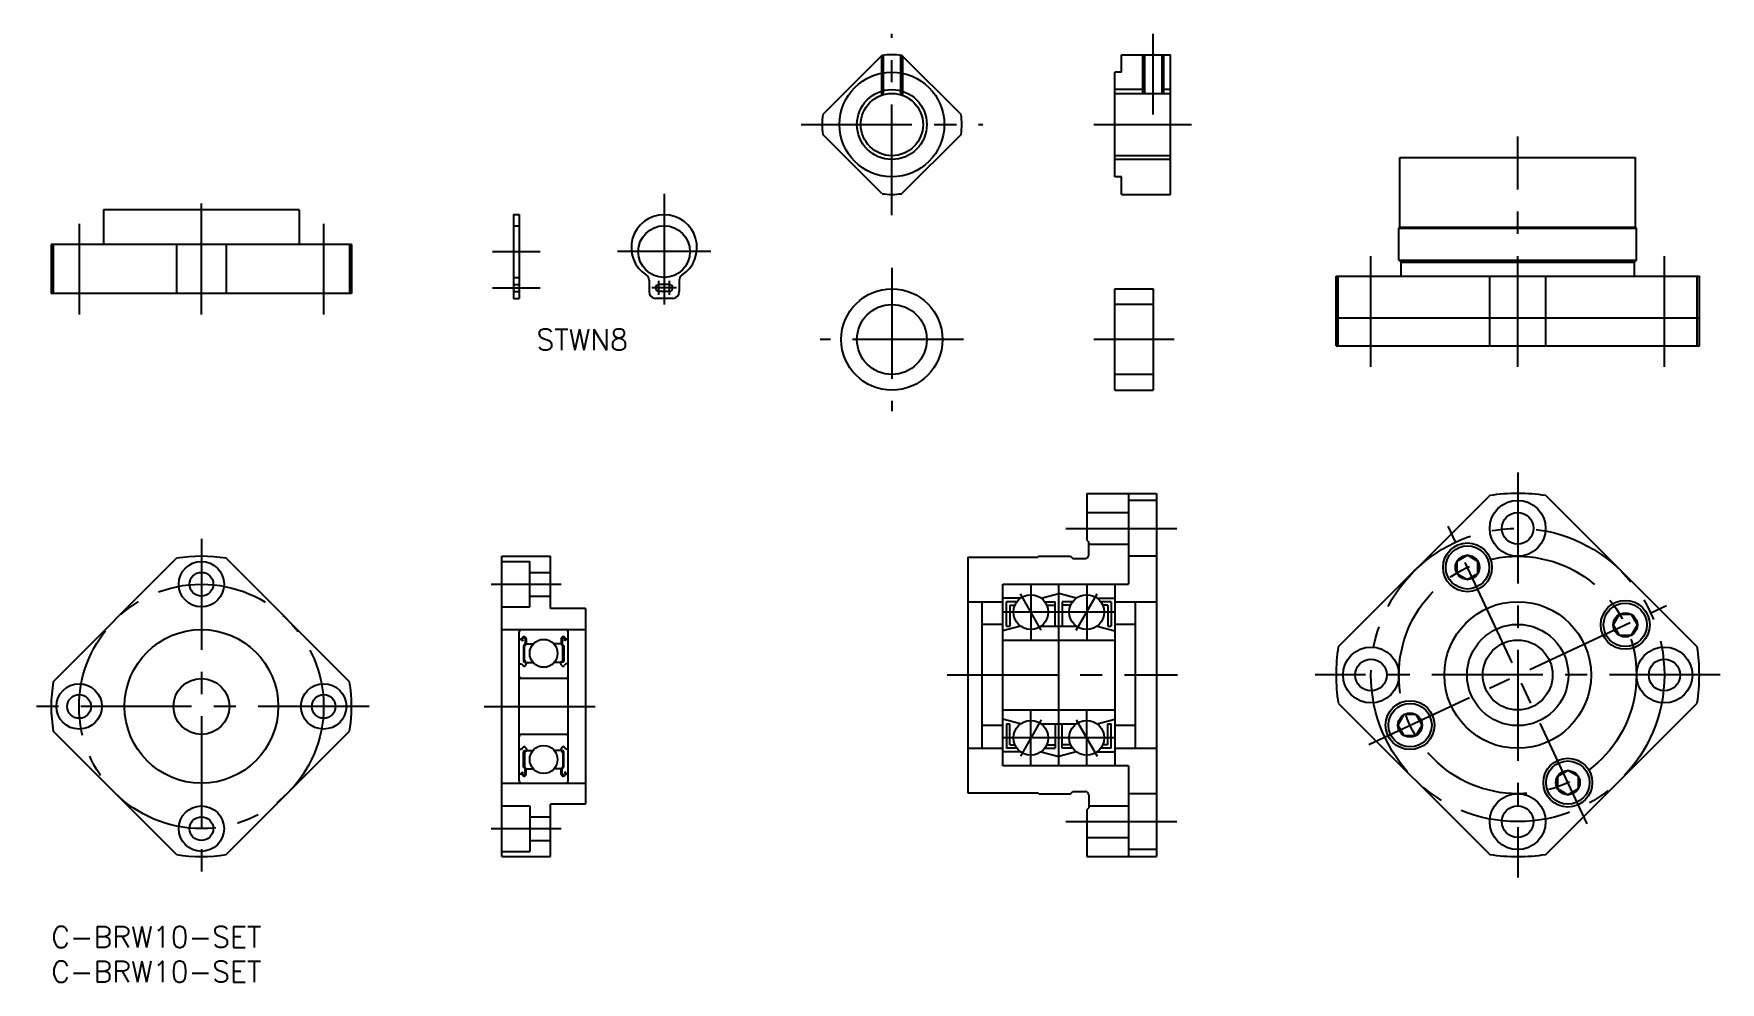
# Model space of a CAD drawing. Extents: x -2 to 239, y -8 to 128.
import ezdxf

# ---------------------------------------------------------------- set-up
doc = ezdxf.new("R2010")
doc.units = 0
doc.header["$LTSCALE"] = 0.5
doc.linetypes.add('CENTER', pattern=[50.8, 31.75, -6.35, 6.35, -6.35])
doc.linetypes.add('DASHED', pattern=[19.05, 12.7, -6.35])
for name, color, linetype in [('MSM_CENTER', 1, 'CENTER'), ('MSM_CONTINUOUS', 7, 'CONTINUOUS'), ('MSM_DASHED', 4, 'DASHED'), ('MSM_NARROW', 5, 'CONTINUOUS'), ('MSM_PART_NUMBER', 7, 'CONTINUOUS')]:
    doc.layers.add(name, color=color, linetype=linetype)
doc.styles.get("Standard").update_dxf_attribs({"font": 'txt.shx', "height": 3, "bigfont": 'bigfont.shx'})

# ---------------------------------------------------------------- blocks, each defined once
blk = doc.blocks.new('*U3')
at = {"layer": 'MSM_PART_NUMBER'}
blk.add_text('C-BRW10-SET', height=3, dxfattribs=at).set_placement((0, -3))
blk = doc.blocks.new('*U4')
at = {"layer": 'MSM_PART_NUMBER'}
blk.add_text('C-BRW10-SET', height=3, dxfattribs=at).set_placement((0, -8))
blk = doc.blocks.new('*U5')
at = {"layer": 'MSM_PART_NUMBER'}
blk.add_text('STWN8', height=3, dxfattribs=at).set_placement((69.45, 82.51))

msp = doc.modelspace()

# ---------------------------------------------------------------- linework, layer by layer
at = {"layer": 'MSM_CENTER'}
for p, q in [((120.34, 101.82), (120.34, 127.82)), ((157.73, 116.28), (157.73, 127.82)), ((107.34, 114.82), (133.34, 114.82)), ((149.23, 114.82), (163.23, 114.82)), ((209.92, 80.12), (209.92, 113.12)), ((21.5, 87.62), (21.5, 105.62)), ((87.74, 104.92), (87.74, 86.92)), ((4, 100.62), (4, 87.62)), ((39, 100.62), (39, 87.62)), ((63.19, 96.62), (69.99, 96.62)), ((94.44, 96.62), (81.04, 96.62)), ((120.34, 94.29), (120.34, 73.79)), ((188.92, 80.12), (188.92, 96.12)), ((230.92, 80.12), (230.92, 96.12)), ((86.99, 90.42), (86.99, 92.42)), ((88.49, 90.42), (88.49, 92.42)), ((63.19, 91.42), (69.99, 91.42)), ((89.49, 91.42), (85.99, 91.42)), ((130.59, 84.04), (110.09, 84.04)), ((160.73, 84.04), (149.23, 84.04)), ((209.92, 65), (209.92, 7)), ((145.23, 57), (161.23, 57)), ((219.85, 14.7), (199.99, 57.3)), ((21.5, 55.5), (21.5, 7.5)), ((62.99, 49), (72.99, 49)), ((140.23, 49), (140.23, 41)), ((148.23, 49), (148.23, 41)), ((141.73, 42.4), (138.73, 47.6)), ((146.73, 42.4), (149.73, 47.6)), ((188.62, 26.07), (231.21, 45.93)), ((152.23, 45), (136.23, 45)), ((128.23, 36), (161.23, 36)), ((238.92, 36), (180.92, 36)), ((45.5, 31.5), (-2.5, 31.5)), ((61.99, 31.5), (78.99, 31.5)), ((141.73, 29.6), (138.73, 24.4)), ((140.23, 23), (140.23, 31)), ((146.73, 29.6), (149.73, 24.4)), ((148.23, 23), (148.23, 31)), ((152.23, 27), (136.23, 27)), ((145.23, 15), (161.23, 15)), ((62.99, 14), (72.99, 14))]:
    msp.add_line(p, q, dxfattribs=at)
for centre, radius in [((209.92, 36), 21), ((209.92, 36), 17), ((21.5, 31.5), 17.5)]:
    msp.add_circle(centre, radius, dxfattribs=at)
at = {"layer": 'MSM_CONTINUOUS'}
for p, q in [((118.92, 124.72), (110.44, 116.24)), ((130.24, 116.24), (121.75, 124.72)), ((153.23, 124.82), (160.23, 124.82)), ((153.23, 122.32), (153.23, 124.82)), ((156.5, 124.82), (156.5, 119.28)), ((158.96, 124.82), (158.96, 119.28)), ((160.23, 104.82), (160.23, 124.82)), ((152.23, 107.32), (152.23, 122.32)), ((153.23, 122.32), (152.23, 122.32)), ((152.23, 119.28), (160.23, 119.28)), ((118.92, 104.93), (110.44, 113.41)), ((130.24, 113.41), (121.75, 104.93)), ((152.23, 110.37), (160.23, 110.37)), ((193.07, 110.12), (226.77, 110.12)), ((193.07, 100.12), (193.07, 110.12)), ((226.77, 100.12), (226.77, 110.12)), ((153.23, 107.32), (152.23, 107.32)), ((153.23, 104.82), (153.23, 107.32)), ((153.23, 104.82), (160.23, 104.82)), ((35.5, 102.62), (7.5, 102.62)), ((7.5, 102.62), (7.5, 97.62)), ((35.5, 102.62), (35.5, 97.62)), ((66.19, 101.92), (66.19, 89.92)), ((66.19, 101.92), (66.99, 101.92)), ((66.99, 101.92), (66.99, 89.92)), ((192.92, 99.97), (193.07, 100.12)), ((192.92, 95.42), (192.92, 99.97)), ((192.92, 99.97), (226.92, 99.97)), ((193.07, 100.12), (226.77, 100.12)), ((226.92, 99.97), (226.77, 100.12)), ((226.92, 95.42), (226.92, 99.97)), ((0, 97.62), (0, 90.62)), ((43, 97.62), (0, 97.62)), ((0.29, 97.62), (0.29, 90.62)), ((17.96, 97.62), (17.96, 90.62)), ((25.04, 97.62), (25.04, 90.62)), ((42.71, 97.62), (42.71, 90.62)), ((43, 97.62), (43, 90.62)), ((192.92, 95.42), (226.92, 95.42)), ((192.92, 95.42), (193.22, 95.12)), ((193.22, 93.12), (193.22, 95.12)), ((193.22, 95.12), (226.62, 95.12)), ((226.92, 95.42), (226.62, 95.12)), ((226.62, 93.12), (226.62, 95.12)), ((85.59, 92.52), (85.59, 90.92)), ((88.49, 91.92), (86.99, 91.92)), ((87.74, 92.92), (87.74, 91.92)), ((89.89, 92.52), (89.89, 90.92)), ((183.92, 83.12), (183.92, 93.12)), ((183.92, 93.12), (235.92, 93.12)), ((184.23, 83.12), (184.23, 93.12)), ((205.91, 83.12), (205.91, 93.12)), ((213.93, 83.12), (213.93, 93.12)), ((235.61, 83.12), (235.61, 93.12)), ((235.92, 83.12), (235.92, 93.12)), ((43, 90.62), (0, 90.62)), ((66.19, 89.92), (66.99, 89.92)), ((88.99, 89.92), (86.49, 89.92)), ((88.49, 90.92), (86.99, 90.92)), ((87.74, 90.92), (87.74, 89.92)), ((152.23, 76.79), (152.23, 91.29)), ((152.23, 91.29), (157.73, 91.29)), ((157.73, 91.29), (157.73, 76.79)), ((157.73, 89.04), (152.23, 89.04)), ((183.92, 87.12), (235.92, 87.12)), ((183.92, 83.12), (235.92, 83.12)), ((157.73, 79.04), (152.23, 79.04)), ((152.23, 76.79), (157.73, 76.79)), ((148.23, 62), (158.23, 62)), ((148.23, 62), (148.23, 55.3)), ((154.23, 62), (154.23, 49)), ((158.23, 61), (154.23, 61)), ((158.23, 62), (158.23, 10)), ((205.91, 61.69), (184.23, 40.01)), ((235.61, 40.01), (213.93, 61.69)), ((148.23, 59.25), (154.23, 59.25)), ((148.23, 55.3), (148.53, 55)), ((148.53, 53.2), (148.53, 55)), ((148.53, 54.75), (154.23, 54.75)), ((202.73, 53.14), (201.23, 52.27)), ((204.23, 52.27), (202.73, 53.14)), ((0.29, 35.04), (17.96, 52.71)), ((42.71, 35.04), (25.04, 52.71)), ((64.49, 10), (64.49, 53)), ((64.49, 53), (71.49, 53)), ((64.49, 52.25), (68.49, 52.25)), ((68.49, 45.75), (68.49, 52.25)), ((68.49, 50.7), (71.49, 50.7)), ((71.49, 45.5), (71.49, 53)), ((131.23, 52.85), (141.23, 52.85)), ((131.23, 52.85), (131.23, 19.15)), ((141.38, 53), (141.23, 52.85)), ((141.38, 53), (145.93, 53)), ((145.93, 53), (146.23, 52.7)), ((146.23, 52.7), (148.03, 52.7)), ((158.23, 53), (154.23, 53)), ((201.23, 52.27), (201.23, 50.54)), ((204.23, 50.54), (204.23, 52.27)), ((136.23, 49), (154.23, 49)), ((136.23, 23), (136.23, 49)), ((144.23, 23), (144.23, 49)), ((152.23, 49), (152.23, 23)), ((201.23, 50.54), (202.73, 49.68)), ((202.73, 49.68), (204.23, 50.54)), ((68.49, 47.3), (71.49, 47.3)), ((131.23, 46.5), (136.23, 46.5)), ((133.23, 46.5), (133.23, 25.5)), ((138.73, 47), (136.23, 47)), ((138.23, 46.5), (136.73, 46.5)), ((136.73, 43), (136.73, 46.5)), ((137.23, 46), (137.23, 43)), ((137.23, 46), (137.94, 46)), ((141.73, 47), (144.23, 47.67)), ((142.23, 46.5), (143.73, 46.5)), ((142.52, 46), (143.73, 46)), ((143.73, 43), (143.73, 46.5)), ((146.73, 47), (144.23, 47.67)), ((144.73, 46.5), (144.73, 43)), ((146.23, 46.5), (144.73, 46.5)), ((145.94, 46), (144.73, 46)), ((149.73, 47), (152.23, 47)), ((151.73, 46.5), (150.23, 46.5)), ((151.23, 46), (150.52, 46)), ((151.23, 46), (151.23, 43)), ((151.73, 46.5), (151.73, 43)), ((152.23, 46.5), (158.23, 46.5)), ((155.23, 25.5), (155.23, 46.5)), ((64.49, 45.75), (68.49, 45.75)), ((76.49, 45.5), (71.49, 45.5)), ((76.49, 45.5), (76.49, 17.5)), ((224.46, 44.68), (223.59, 43.18)), ((226.19, 44.68), (224.46, 44.68)), ((227.06, 43.18), (226.19, 44.68)), ((64.49, 42.5), (76.49, 42.5)), ((66.99, 20.8), (66.99, 42.2)), ((66.99, 41.25), (67.09, 41.15)), ((67.09, 41.15), (67.33, 41.15)), ((67.33, 41.15), (67.44, 41.33)), ((67.44, 41.08), (67.55, 41.27)), ((67.56, 41.02), (67.44, 41.08)), ((67.86, 41.18), (67.86, 40.45)), ((67.99, 41.18), (67.99, 40.39)), ((72.99, 41.18), (72.99, 40.39)), ((73.13, 41.18), (73.13, 40.45)), ((73.43, 41.02), (73.55, 41.08)), ((73.55, 41.08), (73.44, 41.27)), ((73.66, 41.15), (73.55, 41.33)), ((73.89, 41.15), (73.66, 41.15)), ((73.99, 41.25), (73.89, 41.15)), ((73.99, 20.8), (73.99, 42.2)), ((136.23, 43.25), (133.23, 43.25)), ((138.73, 43), (136.23, 42.33)), ((136.73, 43), (137.23, 43)), ((141.73, 43), (146.73, 43)), ((149.73, 43), (152.23, 42.33)), ((151.23, 43), (151.73, 43)), ((155.23, 43.25), (152.23, 43.25)), ((223.59, 43.18), (224.46, 41.68)), ((224.46, 41.68), (226.19, 41.68)), ((226.19, 41.68), (227.06, 43.18)), ((67.38, 40.97), (67.49, 40.9)), ((67.49, 40.9), (67.56, 41.02)), ((67.86, 40.45), (67.59, 40.18)), ((67.59, 40.18), (67.59, 38)), ((67.99, 40.39), (67.73, 40.13)), ((67.73, 38), (67.73, 40.13)), ((67.99, 40.55), (68.09, 40.45)), ((68.09, 40.45), (69.02, 40.45)), ((72.89, 40.45), (71.97, 40.45)), ((72.99, 40.55), (72.89, 40.45)), ((72.99, 40.39), (73.26, 40.13)), ((73.13, 40.45), (73.39, 40.18)), ((73.26, 38), (73.26, 40.13)), ((73.39, 40.18), (73.39, 38)), ((73.5, 40.9), (73.43, 41.02)), ((73.61, 40.97), (73.5, 40.9)), ((136.23, 41), (152.23, 41)), ((66.99, 37.5), (67.09, 37.6)), ((67.09, 37.6), (67.33, 37.6)), ((67.33, 37.6), (67.54, 37.34)), ((67.93, 38), (67.73, 38)), ((67.73, 37.86), (67.93, 37.86)), ((67.93, 37.86), (67.93, 38)), ((67.93, 37.42), (68.03, 37.71)), ((68.03, 37.71), (68.13, 37.8)), ((68.13, 37.8), (68.97, 37.8)), ((72.86, 37.8), (72.01, 37.8)), ((72.96, 37.71), (72.86, 37.8)), ((73.06, 37.42), (72.96, 37.71)), ((73.06, 37.86), (73.06, 38)), ((73.06, 38), (73.26, 38)), ((73.26, 37.86), (73.06, 37.86)), ((73.66, 37.6), (73.45, 37.34)), ((73.89, 37.6), (73.66, 37.6)), ((73.99, 37.5), (73.89, 37.6)), ((73.69, 35.5), (67.29, 35.5)), ((184.23, 31.99), (205.91, 10.31)), ((213.93, 10.31), (235.61, 31.99)), ((136.23, 31), (152.23, 31)), ((138.73, 29), (136.23, 29.67)), ((136.73, 29), (137.23, 29)), ((136.73, 29), (136.73, 25.5)), ((137.23, 26), (137.23, 29)), ((141.73, 29), (146.73, 29)), ((143.73, 29), (143.73, 25.5)), ((144.73, 25.5), (144.73, 29)), ((149.73, 29), (152.23, 29.67)), ((151.23, 26), (151.23, 29)), ((151.23, 29), (151.73, 29)), ((151.73, 25.5), (151.73, 29)), ((193.64, 30.32), (192.78, 28.82)), ((195.38, 30.32), (193.64, 30.32)), ((196.24, 28.82), (195.38, 30.32)), ((17.96, 10.29), (0.29, 27.96)), ((25.04, 10.29), (42.71, 27.96)), ((73.69, 27.5), (67.29, 27.5)), ((136.23, 28.75), (133.23, 28.75)), ((155.23, 28.75), (152.23, 28.75)), ((192.78, 28.82), (193.64, 27.32)), ((193.64, 27.32), (195.38, 27.32)), ((195.38, 27.32), (196.24, 28.82)), ((66.99, 25.5), (67.09, 25.4)), ((67.09, 25.4), (67.33, 25.4)), ((67.33, 25.4), (67.54, 25.66)), ((67.59, 22.82), (67.59, 25)), ((67.73, 25.14), (67.93, 25.14)), ((67.73, 25), (67.73, 22.87)), ((67.93, 25), (67.73, 25)), ((67.93, 25.58), (68.03, 25.29)), ((67.93, 25.14), (67.93, 25)), ((68.03, 25.29), (68.13, 25.2)), ((68.13, 25.2), (68.97, 25.2)), ((72.86, 25.2), (72.01, 25.2)), ((72.96, 25.29), (72.86, 25.2)), ((73.06, 25.58), (72.96, 25.29)), ((73.06, 25.14), (73.06, 25)), ((73.26, 25.14), (73.06, 25.14)), ((73.06, 25), (73.26, 25)), ((73.26, 25), (73.26, 22.87)), ((73.39, 22.82), (73.39, 25)), ((73.66, 25.4), (73.45, 25.66)), ((73.89, 25.4), (73.66, 25.4)), ((73.99, 25.5), (73.89, 25.4)), ((131.23, 25.5), (136.23, 25.5)), ((138.73, 25), (136.23, 25)), ((138.23, 25.5), (136.73, 25.5)), ((137.23, 26), (137.94, 26)), ((141.73, 25), (144.23, 24.33)), ((142.23, 25.5), (143.73, 25.5)), ((142.52, 26), (143.73, 26)), ((146.73, 25), (144.23, 24.33)), ((145.94, 26), (144.73, 26)), ((146.23, 25.5), (144.73, 25.5)), ((149.73, 25), (152.23, 25)), ((151.73, 25.5), (150.23, 25.5)), ((151.23, 26), (150.52, 26)), ((152.23, 25.5), (158.23, 25.5)), ((66.99, 21.75), (67.09, 21.85)), ((67.09, 21.85), (67.33, 21.85)), ((67.33, 21.85), (67.44, 21.67)), ((67.38, 22.03), (67.49, 22.1)), ((67.56, 21.98), (67.44, 21.92)), ((67.44, 21.92), (67.55, 21.73)), ((67.49, 22.1), (67.56, 21.98)), ((67.86, 22.55), (67.59, 22.82)), ((67.99, 22.61), (67.73, 22.87)), ((67.86, 21.82), (67.86, 22.55)), ((67.99, 21.82), (67.99, 22.61)), ((67.99, 22.45), (68.09, 22.55)), ((68.09, 22.55), (69.02, 22.55)), ((72.89, 22.55), (71.97, 22.55)), ((72.99, 22.45), (72.89, 22.55)), ((72.99, 22.61), (73.26, 22.87)), ((72.99, 21.82), (72.99, 22.61)), ((73.13, 22.55), (73.39, 22.82)), ((73.13, 21.82), (73.13, 22.55)), ((73.5, 22.1), (73.43, 21.98)), ((73.43, 21.98), (73.55, 21.92)), ((73.55, 21.92), (73.44, 21.73)), ((73.61, 22.03), (73.5, 22.1)), ((73.66, 21.85), (73.55, 21.67)), ((73.89, 21.85), (73.66, 21.85)), ((73.99, 21.75), (73.89, 21.85)), ((154.23, 23), (136.23, 23)), ((154.23, 23), (154.23, 10)), ((217.1, 22.32), (215.6, 21.46)), ((218.6, 21.46), (217.1, 22.32)), ((64.49, 20.5), (76.49, 20.5)), ((215.6, 21.46), (215.6, 19.73)), ((215.6, 19.73), (217.1, 18.86)), ((217.1, 18.86), (218.6, 19.73)), ((218.6, 19.73), (218.6, 21.46)), ((64.49, 17.25), (68.49, 17.25)), ((68.49, 17.25), (68.49, 10.75)), ((71.49, 10), (71.49, 17.5)), ((76.49, 17.5), (71.49, 17.5)), ((131.23, 19.15), (141.23, 19.15)), ((141.38, 19), (141.23, 19.15)), ((141.38, 19), (145.93, 19)), ((145.93, 19), (146.23, 19.3)), ((146.23, 19.3), (148.03, 19.3)), ((148.23, 16.7), (148.53, 17)), ((148.53, 18.8), (148.53, 17)), ((148.53, 17.25), (154.23, 17.25)), ((158.23, 19), (154.23, 19)), ((68.49, 15.7), (71.49, 15.7)), ((148.23, 16.7), (148.23, 10)), ((68.49, 12.3), (71.49, 12.3)), ((148.23, 12.75), (154.23, 12.75)), ((64.49, 10.75), (68.49, 10.75)), ((64.49, 10), (71.49, 10)), ((148.23, 10), (158.23, 10)), ((158.23, 11), (154.23, 11))]:
    msp.add_line(p, q, dxfattribs=at)
for centre, radius in [((120.34, 114.82), 7.5), ((120.34, 114.82), 4.46), ((87.74, 96.62), 3.7), ((120.34, 84.04), 7.25), ((120.34, 84.04), 5), ((209.92, 57), 4), ((209.92, 57), 2.25), ((202.73, 51.41), 3.5), ((202.73, 51.41), 3.1), ((202.73, 51.41), 1.73), ((21.5, 49), 3.25), ((21.5, 49), 1.7), ((140.23, 45), 2.5), ((148.23, 45), 2.5), ((209.92, 36), 10.5), ((225.32, 43.18), 3.5), ((225.32, 43.18), 3.1), ((225.32, 43.18), 1.73), ((21.5, 31.5), 11), ((70.49, 39.1), 2), ((209.92, 36), 7.25), ((188.92, 36), 4), ((209.92, 36), 5), ((230.92, 36), 4), ((188.92, 36), 2.25), ((230.92, 36), 2.25), ((4, 31.5), 3.25), ((21.5, 31.5), 4), ((39, 31.5), 3.25), ((4, 31.5), 1.7), ((39, 31.5), 1.7), ((194.51, 28.82), 3.5), ((194.51, 28.82), 3.1), ((140.23, 27), 2.5), ((148.23, 27), 2.5), ((194.51, 28.82), 1.73), ((70.49, 23.9), 2), ((217.1, 20.59), 3.5), ((217.1, 20.59), 3.1), ((217.1, 20.59), 1.73), ((21.5, 14), 3.25), ((209.92, 15), 4), ((209.92, 15), 2.25), ((21.5, 14), 1.7)]:
    msp.add_circle(centre, radius, dxfattribs=at)
for centre, radius, start, end in [((120.34, 114.82), 10, 81.8699, 98.1301), ((120.34, 114.82), 10, 171.8699, 188.1301), ((120.34, 114.82), 10, 351.8699, 8.1301), ((120.34, 114.82), 10, 261.8699, 278.1301), ((87.74, 97.21), 4.7, 302.6213, 237.3787), ((84.69, 92.52), 0.9, 360, 55.0939), ((86.99, 91.42), 0.5, 90, 270), ((88.49, 91.42), 0.5, 270, 90), ((90.79, 92.52), 0.9, 124.9061, 180), ((86.58, 90.9), 0.99, 179.1897, 264.7847), ((88.9, 90.9), 0.99, 275.2153, 0.8103), ((209.92, 36), 26, 81.1289, 98.8711), ((148.03, 53.2), 0.5, 270, 0), ((21.5, 31.5), 21.5, 80.516, 99.484), ((67.29, 42.2), 0.3, 90, 180), ((67.44, 41.08), 0.133, 149.9969, 240.0013), ((67.7, 41.18), 0.299, 0, 150.0002), ((67.7, 41.18), 0.166, 0, 150.0044), ((73.29, 41.18), 0.299, 29.9998, 180), ((73.29, 41.18), 0.166, 29.9956, 180), ((73.55, 41.08), 0.133, 299.9987, 30.0031), ((73.69, 42.2), 0.3, 0, 90), ((209.92, 36), 26, 171.1289, 188.8711), ((209.92, 36), 26, 351.1289, 8.8711), ((67.71, 37.48), 0.224, 220.001, 343.1517), ((67.73, 38), 0.133, 180.0001, 270), ((73.27, 37.48), 0.224, 196.8483, 319.999), ((73.26, 38), 0.133, 270, 359.9999), ((21.5, 31.5), 21.5, 170.516, 189.484), ((21.5, 31.5), 21.5, 350.516, 9.484), ((67.29, 35.8), 0.3, 180, 270), ((73.69, 35.8), 0.3, 270, 0), ((67.29, 27.2), 0.3, 90, 180), ((73.69, 27.2), 0.3, 0, 90), ((67.71, 25.52), 0.224, 16.8483, 139.999), ((67.73, 25), 0.133, 90, 179.9999), ((73.27, 25.52), 0.224, 40.001, 163.1517), ((73.26, 25), 0.133, 0.0001, 90), ((67.44, 21.92), 0.133, 119.9987, 210.0031), ((67.7, 21.82), 0.299, 209.9998, 0), ((67.7, 21.82), 0.166, 209.9956, 0), ((73.29, 21.82), 0.299, 180, 330.0002), ((73.29, 21.82), 0.166, 180, 330.0044), ((73.55, 21.92), 0.133, 329.9969, 60.0013), ((67.29, 20.8), 0.3, 180, 270), ((73.69, 20.8), 0.3, 270, 0), ((148.03, 18.8), 0.5, 0, 90), ((21.5, 31.5), 21.5, 260.516, 279.484), ((209.92, 36), 26, 261.1289, 278.8711)]:
    msp.add_arc(centre, radius, start, end, dxfattribs=at)
at = {"layer": 'MSM_DASHED'}
for p, q in [((118.84, 124.64), (118.84, 119.02)), ((119.11, 124.75), (119.11, 119.11)), ((121.57, 124.75), (121.57, 119.11)), ((121.84, 124.64), (121.84, 119.02)), ((66.19, 100.32), (66.99, 100.32)), ((66.19, 92.92), (66.99, 92.92)), ((66.19, 91.92), (66.99, 91.92)), ((66.19, 90.92), (66.99, 90.92))]:
    msp.add_line(p, q, dxfattribs=at)
at = {"layer": 'MSM_NARROW'}
for p, q in [((156.23, 124.82), (156.23, 119.28)), ((159.23, 124.82), (159.23, 119.28)), ((156.23, 119.82), (152.23, 119.82)), ((160.23, 119.82), (159.23, 119.82)), ((160.23, 109.82), (152.23, 109.82))]:
    msp.add_line(p, q, dxfattribs=at)
msp.add_circle((120.34, 114.82), 5, dxfattribs=at)

# ---------------------------------------------------------------- block references
at = {"layer": 'MSM_CONTINUOUS'}
for name in ['*U5', '*U3', '*U4']:
    msp.add_blockref(name, (0, 0), dxfattribs=at)

doc.saveas('drawing.dxf')
